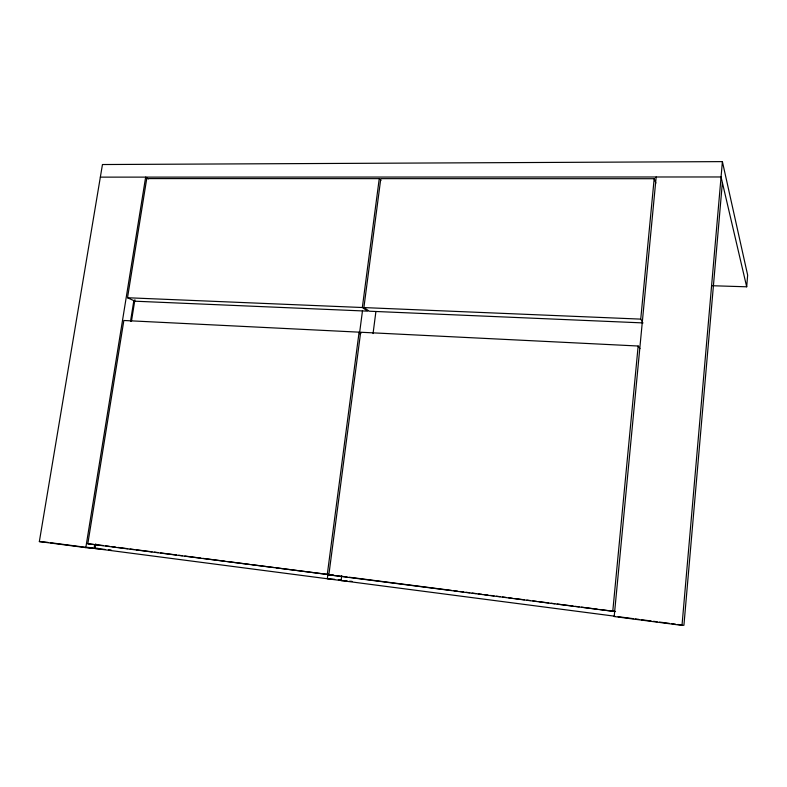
<?xml version="1.0" encoding="UTF-8"?>
<svg xmlns="http://www.w3.org/2000/svg" width="787" height="787" viewBox="0 0 787 787"><rect width="100%" height="100%" fill="white"/><g stroke="black" fill="none" stroke-linecap="round" stroke-linejoin="round"><path stroke-width="1.18" d="M712.314 285.73L746.686 286.802L747.65 275.116L722.397 161.62L102.458 164.532L39.35 541.574L85.813 547.634L105.015 549.424M656.161 176.986L614.185 616.536L682.004 625.38L722.397 161.62M722.377 182.584L683.923 625.262L682.004 625.38M612.748 611.479L638.159 346.014L360.653 332.242L328.848 574.864L614.608 611.519M642.487 321.962L640.736 319.119L654.174 178.708L380.79 178.639L363.889 307.579L369.28 311.209L643.068 322.916M341.706 575.681L341.076 580.55L347.175 581.003M373.048 333.58L375.891 311.682M327.264 574.658L359.098 332.163L123.844 320.486L87.81 543.787L333.285 575.169L276.099 567.801M362.335 307.52L379.255 178.639L146.736 178.59L127.514 297.742L135.069 301.205L367.745 311.15L362.335 307.52L127.514 297.742M327.963 573.88L327.323 578.76L334.662 579.321M359.462 333.806L362.502 310.658M94.656 544.761L94.076 548.401L50.407 542.715M130.504 321.411L133.81 300.782M95.748 543.866L95.001 548.49L614.834 616.211M131.459 321.185L134.902 299.739M85.813 547.634L145.654 177.124L148.379 178.885M100.352 177.134L721.059 176.967L746.686 286.802M363.889 307.579L640.736 319.119M349.615 581.19L352.055 581.367M338.331 579.596L340.781 579.783M328.848 574.864L347.008 576.94M87.298 547.339L92.187 547.801M95.857 548.146L98.296 548.382M108.439 549.749L111.095 549.995M39.35 541.574L47.987 542.4M87.81 543.787L103.343 545.539M105.783 545.853L109.432 546.326M111.862 546.64L115.512 547.103M117.942 547.418L127.681 548.677M130.111 548.992L133.76 549.464M136.2 549.769L152.009 551.815M154.449 552.12L158.098 552.592M160.528 552.907L176.347 554.943M178.777 555.258L182.427 555.73M184.856 556.045L200.675 558.081M203.105 558.396L225.003 561.22M227.443 561.534L249.341 564.348M251.771 564.663L273.669 567.486M349.438 577.255L451.502 590.407M453.932 590.722L457.581 591.185M460.011 591.499L463.651 591.972M466.081 592.286L469.731 592.749M472.161 593.064L475.801 593.536M478.23 593.851L481.88 594.323M484.31 594.628L487.95 595.1M490.38 595.415L494.029 595.887M496.459 596.202L500.109 596.664M502.539 596.979L506.179 597.451M508.609 597.766L512.258 598.238M514.688 598.543L524.408 599.802M526.837 600.117L530.487 600.579M532.917 600.894L536.557 601.366M538.987 601.681L548.706 602.931M551.136 603.245L554.786 603.718M557.216 604.032L573.015 606.059M575.445 606.374L579.084 606.846M581.514 607.161L597.313 609.197M599.743 609.512L615.542 611.548M618.139 616.683L633.456 618.68M635.227 618.916L638.877 619.389M641.307 619.703L651.046 620.973M653.485 621.287L657.135 621.769M659.575 622.084L669.314 623.353M671.744 623.668L675.403 624.15M677.833 624.465L681.483 624.937M359.098 332.163L360.918 333.275M379.255 178.639L380.957 180.331M638.159 346.014L639.939 348.611M654.174 178.708L655.876 183.105"/></g></svg>
